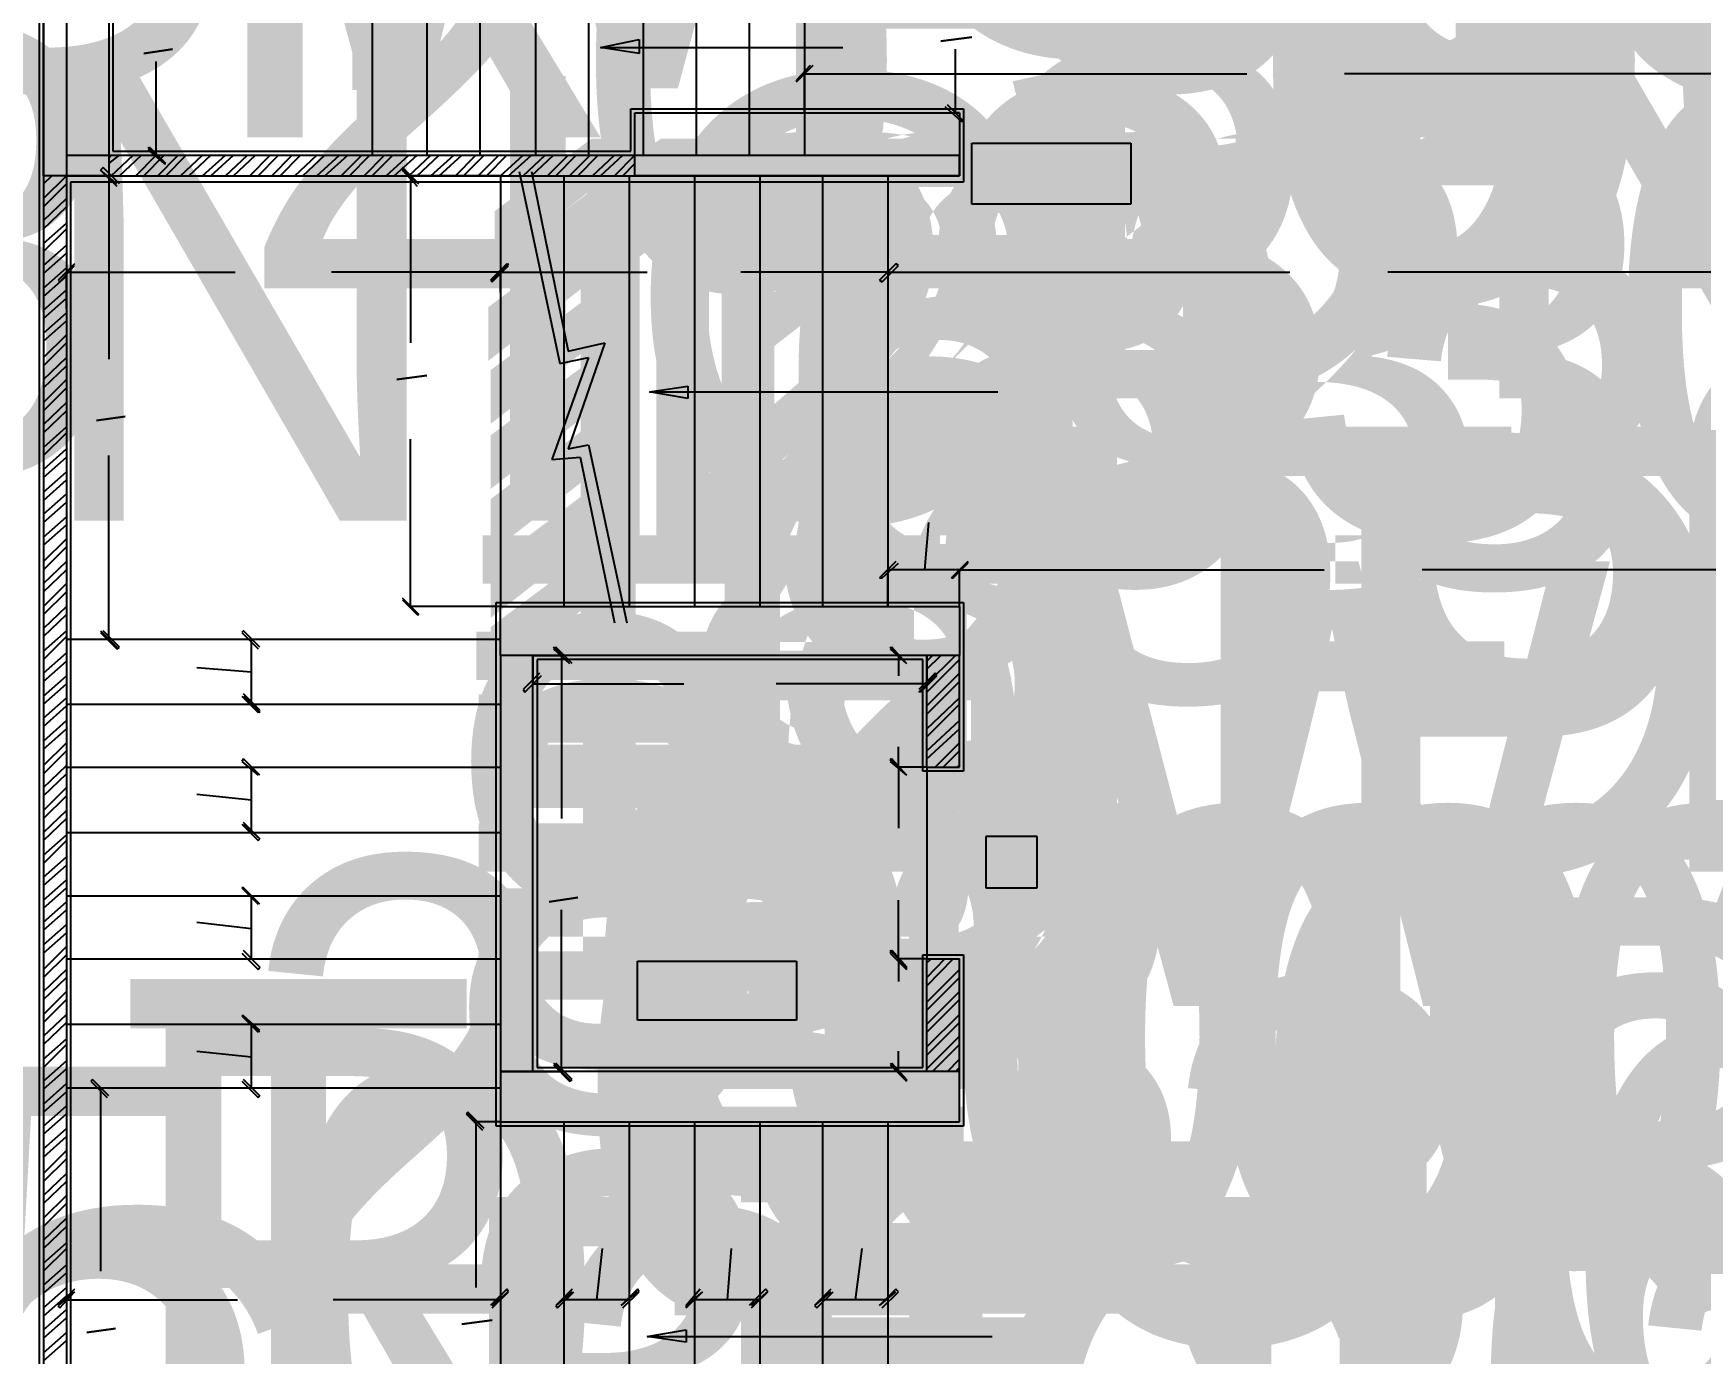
# Model space of a CAD drawing. Header units: feet. Extents: x -4 to 240, y -9 to 130.
# Drawn here: x 77.74 to 103.81, y 77.05 to 97.7 of the extents above; entities that cross this region are included whole.
import ezdxf

# ---------------------------------------------------------------- set-up
doc = ezdxf.new("R2010")
doc.units = ezdxf.units.FT
doc.layers.add('TEXT', color=3, linetype='Continuous')
doc.layers.add('WALLS', color=7, linetype='Continuous')

msp = doc.modelspace()

# ---------------------------------------------------------------- linework, layer by layer
at = {"layer": 'WALLS'}
for p, q in [((78.252, 112.089), (78.252, 93.652)), ((77.895, 111.77), (77.895, 73.62)), ((77.831, 95.477), (77.831, 106.833)), ((77.895, 95.477), (77.895, 106.833)), ((77.895, 95.477), (77.895, 106.833)), ((78.915, 106.833), (78.915, 95.477)), ((78.915, 106.833), (78.915, 95.477)), ((78.979, 106.896), (78.979, 95.86)), ((83.037, 99.879), (83.037, 95.796)), ((83.892, 99.879), (83.892, 95.796)), ((84.721, 99.879), (84.721, 95.796)), ((85.589, 99.879), (85.589, 95.796)), ((86.418, 99.879), (86.418, 95.796)), ((87.273, 99.879), (87.273, 95.796)), ((88.102, 99.879), (88.102, 95.796)), ((88.931, 99.879), (88.931, 95.796)), ((89.799, 99.879), (89.799, 95.796)), ((86.609, 97.48), (87.209, 97.608)), ((87.209, 97.608), (87.209, 97.391)), ((92.415, 97.646), (91.93, 97.582)), ((91.93, 97.582), (92.415, 97.646)), ((79.911, 97.455), (79.464, 97.391)), ((79.464, 97.391), (79.911, 97.455)), ((86.609, 97.48), (90.399, 97.48)), ((87.209, 97.391), (86.609, 97.48)), ((87.209, 97.48), (87.821, 97.48)), ((92.159, 96.459), (92.159, 97.455)), ((79.656, 95.796), (79.656, 97.263)), ((89.927, 97.199), (89.671, 96.944)), ((89.888, 97.199), (89.671, 96.97)), ((89.671, 96.944), (89.927, 97.199)), ((89.799, 96.459), (89.799, 97.072)), ((89.799, 97.072), (96.715, 97.072)), ((105.174, 97.072), (98.246, 97.072)), ((89.671, 96.97), (89.671, 96.944)), ((87.081, 95.86), (87.081, 96.523)), ((87.081, 96.523), (92.287, 96.523)), ((91.994, 96.561), (92.249, 96.332)), ((92.032, 96.587), (92.287, 96.332)), ((92.287, 96.332), (92.032, 96.587)), ((92.287, 96.523), (92.287, 95.796)), ((87.145, 95.477), (87.145, 96.459)), ((87.145, 96.459), (92.223, 96.459)), ((87.145, 95.477), (87.145, 96.459)), ((87.145, 96.459), (92.223, 96.459)), ((89.799, 96.459), (89.799, 96.459)), ((92.223, 96.459), (92.159, 96.459)), ((92.159, 96.459), (92.159, 96.459)), ((92.223, 96.459), (92.223, 95.477)), ((92.223, 96.459), (92.223, 95.477)), ((92.223, 96.459), (92.223, 96.459)), ((92.249, 96.332), (92.287, 96.332)), ((92.415, 95.987), (94.903, 95.987)), ((92.415, 95.03), (92.415, 95.987)), ((94.903, 95.987), (94.903, 95.03)), ((78.252, 95.796), (92.223, 95.796)), ((78.915, 95.668), (79.081, 95.796)), ((78.915, 95.758), (78.954, 95.796)), ((78.954, 95.477), (79.298, 95.796)), ((78.979, 95.86), (87.081, 95.86)), ((79.081, 95.477), (79.426, 95.796)), ((79.337, 95.477), (79.656, 95.796)), ((79.464, 95.477), (79.783, 95.796)), ((79.528, 95.923), (79.783, 95.668)), ((79.528, 95.885), (79.783, 95.668)), ((79.809, 95.668), (79.553, 95.923)), ((79.617, 95.796), (79.617, 95.796)), ((79.617, 95.796), (79.617, 95.796)), ((79.656, 95.796), (79.656, 95.796)), ((79.681, 95.477), (80, 95.796)), ((79.809, 95.477), (80.128, 95.796)), ((80.038, 95.477), (80.383, 95.796)), ((80.166, 95.477), (80.51, 95.796)), ((80.383, 95.477), (80.74, 95.796)), ((80.51, 95.477), (80.868, 95.796)), ((80.74, 95.477), (81.085, 95.796)), ((80.868, 95.477), (81.212, 95.796)), ((81.123, 95.477), (81.442, 95.796)), ((81.25, 95.477), (81.569, 95.796)), ((81.467, 95.477), (81.786, 95.796)), ((81.595, 95.477), (81.914, 95.796)), ((81.825, 95.477), (82.169, 95.796)), ((81.952, 95.477), (82.297, 95.796)), ((82.169, 95.477), (82.526, 95.796)), ((82.297, 95.477), (82.654, 95.796)), ((82.552, 95.477), (82.871, 95.796)), ((82.679, 95.477), (82.998, 95.796)), ((82.909, 95.477), (83.228, 95.796)), ((83.037, 95.477), (83.356, 95.796)), ((83.254, 95.477), (83.611, 95.796)), ((83.381, 95.477), (83.738, 95.796)), ((83.611, 95.477), (83.955, 95.796)), ((83.738, 95.477), (84.083, 95.796)), ((83.955, 95.477), (84.313, 95.796)), ((84.083, 95.477), (84.44, 95.796)), ((84.338, 95.477), (84.657, 95.796)), ((84.466, 95.477), (84.785, 95.796)), ((84.695, 95.477), (85.014, 95.796)), ((84.823, 95.477), (85.142, 95.796)), ((85.04, 95.477), (85.397, 95.796)), ((85.167, 95.477), (85.525, 95.796)), ((85.397, 95.477), (85.742, 95.796)), ((85.525, 95.477), (85.869, 95.796)), ((85.78, 95.477), (86.099, 95.796)), ((85.907, 95.477), (86.226, 95.796)), ((86.124, 95.477), (86.443, 95.796)), ((86.252, 95.477), (86.571, 95.796)), ((86.482, 95.477), (86.826, 95.796)), ((86.609, 95.477), (86.954, 95.796)), ((86.826, 95.477), (87.145, 95.796)), ((92.223, 95.477), (92.223, 95.796)), ((92.287, 95.796), (92.287, 95.375)), ((77.831, 73.978), (77.831, 95.477)), ((77.895, 95.349), (78.022, 95.477)), ((77.895, 95.12), (78.252, 95.477)), ((78.915, 95.477), (77.895, 95.477)), ((78.915, 95.477), (77.895, 95.477)), ((78.252, 95.477), (78.252, 73.978)), ((78.252, 95.477), (92.223, 95.477)), ((78.826, 95.604), (78.788, 95.566)), ((79.043, 95.349), (78.788, 95.566)), ((78.788, 95.566), (79.043, 95.311)), ((79.081, 95.349), (78.826, 95.604)), ((78.915, 95.477), (78.915, 95.477)), ((78.915, 95.477), (78.915, 92.606)), ((78.915, 95.477), (78.915, 95.477)), ((79.783, 95.668), (79.809, 95.668)), ((83.764, 95.349), (83.509, 95.604)), ((83.509, 95.604), (83.509, 95.566)), ((83.764, 95.349), (83.509, 95.566)), ((83.509, 95.566), (83.738, 95.311)), ((85.04, 95.477), (83.636, 95.477)), ((83.636, 95.477), (83.636, 92.861)), ((85.04, 95.477), (85.04, 88.74)), ((85.04, 95.477), (85.04, 95.477)), ((85.333, 95.541), (85.971, 92.542)), ((85.525, 95.541), (86.099, 92.734)), ((86.035, 95.477), (86.035, 88.74)), ((86.954, 95.477), (87.145, 95.668)), ((87.056, 95.477), (87.056, 88.74)), ((92.223, 95.477), (87.145, 95.477)), ((92.223, 95.477), (87.145, 95.477)), ((88.077, 95.477), (88.077, 88.74)), ((89.097, 95.477), (89.097, 88.74)), ((90.08, 95.477), (90.08, 88.74)), ((91.1, 95.477), (91.1, 88.74)), ((77.895, 94.992), (78.252, 95.349)), ((78.915, 95.375), (78.316, 95.375)), ((78.316, 95.375), (78.316, 93.652)), ((87.145, 95.375), (78.915, 95.375)), ((92.287, 95.375), (87.145, 95.375)), ((77.895, 94.775), (78.252, 95.12)), ((77.895, 94.648), (78.252, 94.992)), ((94.903, 95.03), (92.415, 95.03)), ((77.895, 94.418), (78.252, 94.737)), ((77.895, 94.29), (78.252, 94.648)), ((77.895, 94.073), (78.252, 94.392)), ((77.895, 93.946), (78.252, 94.265)), ((77.895, 93.716), (78.252, 94.035)), ((77.895, 93.589), (78.252, 93.907)), ((78.38, 94.099), (78.124, 93.844)), ((78.38, 94.099), (78.124, 93.844)), ((78.15, 93.818), (78.38, 94.073)), ((78.252, 93.397), (78.252, 93.971)), ((78.252, 93.971), (80.893, 93.971)), ((78.252, 93.971), (78.252, 93.971)), ((85.04, 93.971), (82.399, 93.971)), ((85.142, 94.099), (84.887, 93.844)), ((85.142, 94.099), (84.887, 93.844)), ((85.167, 94.099), (84.912, 93.844)), ((84.912, 93.844), (85.167, 94.099)), ((84.912, 93.818), (85.167, 94.073)), ((84.912, 93.818), (85.167, 94.073)), ((85.04, 93.652), (85.04, 93.971)), ((85.04, 93.971), (87.337, 93.971)), ((85.04, 93.971), (85.04, 93.971)), ((85.04, 93.652), (85.04, 93.971)), ((85.167, 94.073), (85.142, 94.099)), ((91.1, 93.971), (88.804, 93.971)), ((91.228, 94.099), (90.973, 93.844)), ((91.228, 94.099), (90.973, 93.844)), ((90.973, 93.844), (91.228, 94.099)), ((91.228, 94.099), (90.973, 93.844)), ((91.011, 93.818), (91.266, 94.073)), ((91.011, 93.818), (91.266, 94.073)), ((91.1, 94.073), (91.1, 93.971)), ((91.1, 94.073), (91.1, 94.073)), ((91.1, 94.073), (91.1, 93.971)), ((91.1, 94.073), (91.1, 94.073)), ((91.1, 93.971), (97.391, 93.971)), ((91.1, 93.971), (91.1, 93.971)), ((91.266, 94.073), (91.228, 94.099)), ((105.174, 93.971), (98.922, 93.971)), ((77.895, 93.372), (78.252, 93.691)), ((78.124, 93.844), (78.15, 93.818)), ((78.316, 93.652), (78.316, 74.041)), ((84.887, 93.844), (84.912, 93.818)), ((85.04, 93.652), (85.04, 93.652)), ((85.04, 93.652), (85.04, 93.652)), ((90.973, 93.844), (91.011, 93.818)), ((77.895, 93.244), (78.252, 93.563)), ((78.252, 93.397), (78.252, 93.397)), ((77.895, 93.014), (78.252, 93.333)), ((77.895, 92.887), (78.252, 93.206)), ((77.895, 92.632), (78.252, 92.989)), ((77.895, 92.504), (78.252, 92.861)), ((86.099, 92.734), (86.673, 92.861)), ((86.673, 92.861), (86.099, 91.203)), ((77.895, 92.287), (78.252, 92.632)), ((86.418, 92.632), (85.844, 91.037)), ((85.971, 92.542), (86.418, 92.632)), ((77.895, 92.159), (78.252, 92.504)), ((83.892, 92.351), (83.419, 92.287)), ((83.419, 92.287), (83.892, 92.351)), ((77.895, 91.93), (78.252, 92.287)), ((77.895, 91.802), (78.252, 92.159)), ((87.375, 92.096), (87.974, 92.185)), ((87.375, 92.096), (92.823, 92.096)), ((87.974, 91.994), (87.375, 92.096)), ((87.974, 92.185), (87.974, 91.994)), ((87.974, 92.096), (88.587, 92.096)), ((77.895, 91.585), (78.252, 91.93)), ((77.895, 91.458), (78.252, 91.802)), ((77.895, 91.228), (78.252, 91.547)), ((79.171, 91.713), (78.724, 91.649)), ((78.724, 91.649), (79.171, 91.713)), ((77.895, 91.1), (78.252, 91.458)), ((83.636, 88.74), (83.636, 91.356)), ((77.895, 90.884), (78.252, 91.203)), ((77.895, 90.756), (78.252, 91.075)), ((78.915, 88.23), (78.915, 91.1)), ((85.844, 91.037), (86.29, 91.075)), ((86.099, 91.203), (86.418, 91.266)), ((86.29, 91.075), (86.826, 88.485)), ((86.418, 91.266), (87.018, 88.485)), ((77.895, 90.526), (78.252, 90.845)), ((77.895, 90.399), (78.252, 90.718)), ((77.895, 90.182), (78.252, 90.501)), ((77.895, 90.054), (78.252, 90.373)), ((77.895, 89.825), (78.252, 90.144)), ((77.895, 89.697), (78.252, 90.016)), ((91.738, 90.054), (91.675, 89.314)), ((91.738, 90.054), (91.738, 90.054)), ((77.895, 89.442), (78.252, 89.799)), ((77.895, 89.314), (78.252, 89.671)), ((77.895, 89.097), (78.252, 89.442)), ((77.895, 88.97), (78.252, 89.314)), ((91.228, 89.442), (90.973, 89.187)), ((91.228, 89.442), (90.973, 89.187)), ((91.011, 89.187), (91.266, 89.416)), ((91.1, 88.74), (91.1, 89.314)), ((92.223, 89.314), (91.1, 89.314)), ((91.1, 89.314), (91.1, 89.314)), ((92.096, 89.187), (92.351, 89.442)), ((92.351, 89.442), (92.096, 89.187)), ((92.351, 89.442), (92.096, 89.187)), ((92.351, 89.442), (92.096, 89.187)), ((92.121, 89.187), (92.351, 89.416)), ((92.121, 89.187), (92.351, 89.416)), ((92.223, 88.74), (92.223, 89.314)), ((92.223, 88.74), (92.223, 89.314)), ((92.223, 89.314), (97.927, 89.314)), ((92.351, 89.416), (92.351, 89.442)), ((105.174, 89.314), (99.458, 89.314)), ((77.895, 88.74), (78.252, 89.097)), ((77.895, 88.612), (78.252, 88.97)), ((90.973, 89.187), (91.011, 89.187)), ((92.096, 89.187), (92.121, 89.187)), ((77.895, 88.396), (78.252, 88.74)), ((83.509, 88.868), (83.764, 88.612)), ((83.764, 88.612), (83.509, 88.868)), ((83.509, 88.842), (83.738, 88.612)), ((85.04, 88.74), (83.636, 88.74)), ((83.636, 88.74), (83.636, 88.74)), ((84.976, 87.974), (84.976, 88.804)), ((84.976, 88.804), (92.287, 88.804)), ((85.04, 87.974), (85.04, 88.74)), ((85.04, 88.74), (92.223, 88.74)), ((85.04, 87.974), (85.04, 88.74)), ((85.04, 88.74), (92.223, 88.74)), ((85.04, 88.74), (85.04, 88.74)), ((91.1, 88.74), (91.1, 88.74)), ((92.223, 88.74), (92.223, 87.974)), ((92.223, 88.74), (92.223, 87.974)), ((92.223, 88.74), (92.223, 88.74)), ((92.223, 88.74), (92.223, 88.74)), ((92.287, 88.804), (92.287, 87.974)), ((77.895, 88.268), (78.252, 88.612)), ((83.738, 88.612), (83.764, 88.612)), ((77.895, 88.038), (78.252, 88.357)), ((77.895, 87.911), (78.252, 88.268)), ((78.252, 88.23), (85.04, 88.23)), ((78.788, 88.357), (79.043, 88.102)), ((78.788, 88.332), (79.043, 88.077)), ((79.081, 88.102), (78.826, 88.357)), ((78.915, 88.23), (78.915, 88.23)), ((78.915, 88.23), (78.915, 88.23)), ((81.021, 88.357), (80.995, 88.332)), ((80.995, 88.332), (81.25, 88.077)), ((81.276, 88.102), (81.021, 88.357)), ((81.276, 88.102), (81.021, 88.357)), ((81.148, 88.23), (81.148, 88.23)), ((81.148, 87.209), (81.148, 88.23)), ((81.148, 88.23), (81.148, 88.23)), ((81.187, 88.23), (81.187, 88.23)), ((77.895, 87.694), (78.252, 88.013)), ((79.043, 88.077), (79.081, 88.102)), ((84.976, 81.467), (84.976, 87.974)), ((85.55, 87.974), (85.04, 87.974)), ((85.04, 87.974), (85.04, 81.467)), ((92.223, 87.974), (85.04, 87.974)), ((92.223, 87.974), (85.04, 87.974)), ((85.55, 87.974), (85.04, 87.974)), ((85.04, 87.974), (85.04, 81.467)), ((85.55, 81.467), (85.55, 87.974)), ((85.55, 81.467), (85.55, 87.974)), ((85.55, 87.974), (85.55, 87.528)), ((85.55, 87.974), (85.55, 87.974)), ((85.55, 87.974), (85.997, 87.974)), ((85.55, 87.974), (85.55, 87.974)), ((91.649, 87.911), (85.614, 87.911)), ((85.614, 87.911), (85.614, 81.531)), ((86.124, 87.847), (85.869, 88.102)), ((85.907, 88.102), (85.869, 88.077)), ((85.869, 88.077), (86.124, 87.847)), ((86.163, 87.847), (85.907, 88.102)), ((85.997, 87.974), (85.997, 85.423)), ((91.394, 87.847), (91.139, 88.102)), ((91.164, 88.102), (91.139, 88.077)), ((91.139, 88.077), (91.394, 87.847)), ((91.394, 87.847), (91.164, 88.102)), ((91.713, 87.974), (91.266, 87.974)), ((91.266, 87.974), (91.266, 87.656)), ((91.266, 87.974), (91.266, 87.974)), ((91.649, 86.163), (91.649, 87.911)), ((91.713, 87.758), (91.93, 87.974)), ((91.713, 87.885), (91.802, 87.974)), ((91.713, 87.528), (92.159, 87.974)), ((91.713, 86.226), (91.713, 87.974)), ((91.713, 87.974), (91.713, 87.528)), ((91.713, 87.974), (91.713, 87.974)), ((91.713, 87.974), (91.713, 87.974)), ((91.713, 87.4), (92.223, 87.911)), ((92.223, 86.226), (92.223, 87.974)), ((92.287, 87.974), (92.287, 86.163)), ((77.895, 87.566), (78.252, 87.885)), ((77.895, 87.337), (78.252, 87.656)), ((80.293, 87.783), (80.293, 87.783)), ((80.293, 87.783), (81.148, 87.719)), ((85.652, 87.694), (85.397, 87.439)), ((85.678, 87.656), (85.423, 87.4)), ((85.423, 87.4), (85.678, 87.656)), ((91.841, 87.694), (91.585, 87.439)), ((91.585, 87.4), (91.841, 87.656)), ((91.611, 87.4), (91.866, 87.656)), ((91.713, 87.183), (92.223, 87.694)), ((91.866, 87.656), (91.841, 87.694)), ((77.895, 87.209), (78.252, 87.528)), ((81.276, 87.12), (81.021, 87.375)), ((85.397, 87.439), (85.423, 87.4)), ((85.55, 87.528), (87.911, 87.528)), ((91.713, 87.528), (89.352, 87.528)), ((91.713, 87.056), (92.223, 87.566)), ((91.713, 87.528), (91.713, 87.528)), ((77.895, 86.992), (78.252, 87.311)), ((77.895, 86.864), (78.252, 87.183)), ((78.252, 87.209), (85.04, 87.209)), ((80.995, 87.337), (81.25, 87.081)), ((81.021, 87.337), (81.276, 87.081)), ((81.148, 87.209), (81.148, 87.209)), ((81.187, 87.209), (81.187, 87.209)), ((81.25, 87.081), (81.276, 87.12)), ((91.713, 86.826), (92.223, 87.311)), ((91.713, 86.699), (92.223, 87.209)), ((77.895, 86.635), (78.252, 86.954)), ((91.713, 86.482), (92.223, 86.954)), ((77.895, 86.507), (78.252, 86.826)), ((77.895, 86.252), (78.252, 86.609)), ((91.713, 86.354), (92.223, 86.826)), ((91.841, 86.226), (92.223, 86.609)), ((77.895, 86.124), (78.252, 86.482)), ((81.021, 86.354), (80.995, 86.316)), ((81.276, 86.099), (81.021, 86.354)), ((81.276, 86.099), (81.021, 86.354)), ((91.394, 86.099), (91.139, 86.354)), ((91.164, 86.354), (91.139, 86.316)), ((91.139, 86.354), (91.394, 86.099)), ((91.394, 86.099), (91.164, 86.354)), ((91.394, 86.099), (91.164, 86.354)), ((91.266, 86.226), (91.266, 86.545)), ((91.968, 86.226), (92.223, 86.482)), ((77.895, 85.907), (78.252, 86.252)), ((77.895, 85.78), (78.252, 86.124)), ((78.252, 86.226), (85.04, 86.226)), ((80.995, 86.316), (81.25, 86.099)), ((81.148, 86.226), (81.148, 86.226)), ((81.148, 85.206), (81.148, 86.226)), ((81.148, 86.226), (81.148, 86.226)), ((81.187, 86.226), (81.187, 86.226)), ((91.139, 86.316), (91.394, 86.099)), ((91.139, 86.316), (91.394, 86.099)), ((91.713, 86.226), (91.266, 86.226)), ((91.266, 86.226), (91.266, 85.27)), ((91.266, 86.226), (91.266, 86.226)), ((91.713, 86.226), (91.266, 86.226)), ((92.287, 86.163), (91.649, 86.163)), ((91.713, 86.226), (92.223, 86.226)), ((91.713, 86.226), (91.713, 83.228)), ((91.713, 86.226), (91.713, 86.226)), ((91.713, 86.226), (91.713, 86.226)), ((92.185, 86.226), (92.223, 86.252)), ((77.895, 85.55), (78.252, 85.907)), ((80.293, 85.805), (80.293, 85.805)), ((80.293, 85.805), (81.148, 85.716)), ((77.895, 85.423), (78.252, 85.78)), ((77.895, 85.206), (78.252, 85.55)), ((77.895, 85.078), (78.252, 85.423)), ((80.995, 85.333), (81.25, 85.078)), ((81.276, 85.104), (81.021, 85.359)), ((81.021, 85.333), (81.276, 85.104)), ((77.895, 84.848), (78.252, 85.167)), ((77.895, 84.721), (78.252, 85.078)), ((78.252, 85.206), (85.04, 85.206)), ((81.148, 85.206), (81.148, 85.206)), ((81.187, 85.206), (81.187, 85.206)), ((81.25, 85.078), (81.276, 85.104)), ((93.435, 85.142), (92.632, 85.142)), ((92.632, 85.142), (92.632, 84.338)), ((93.435, 84.338), (93.435, 85.142)), ((77.895, 84.504), (78.252, 84.823)), ((77.895, 84.376), (78.252, 84.695)), ((77.895, 84.147), (78.252, 84.466)), ((77.895, 84.019), (78.252, 84.338)), ((81.021, 84.338), (80.995, 84.338)), ((80.995, 84.338), (81.25, 84.083)), ((81.276, 84.083), (81.021, 84.338)), ((81.276, 84.083), (81.021, 84.338)), ((92.632, 84.338), (93.435, 84.338)), ((77.895, 83.802), (78.252, 84.121)), ((77.895, 83.675), (78.252, 83.994)), ((78.252, 84.211), (85.04, 84.211)), ((81.148, 84.211), (81.148, 84.211)), ((81.148, 83.228), (81.148, 84.211)), ((81.148, 84.211), (81.148, 84.211)), ((81.187, 84.211), (81.187, 84.211)), ((86.252, 84.185), (85.805, 84.121)), ((85.805, 84.121), (86.252, 84.185)), ((85.997, 81.467), (85.997, 83.994)), ((91.266, 83.228), (91.266, 84.147)), ((77.895, 83.445), (78.252, 83.764)), ((80.293, 83.802), (80.293, 83.802)), ((80.293, 83.802), (81.148, 83.7)), ((77.895, 83.317), (78.252, 83.636)), ((77.895, 83.062), (78.252, 83.419)), ((77.895, 82.935), (78.252, 83.292)), ((78.252, 83.228), (85.04, 83.228)), ((80.995, 83.317), (81.25, 83.062)), ((81.021, 83.356), (81.276, 83.1)), ((81.276, 83.1), (81.021, 83.356)), ((81.148, 83.228), (81.148, 83.228)), ((81.187, 83.228), (81.187, 83.228)), ((91.394, 83.1), (91.139, 83.356)), ((91.164, 83.356), (91.139, 83.317)), ((91.139, 83.356), (91.394, 83.1)), ((91.139, 83.317), (91.394, 83.062)), ((91.139, 83.317), (91.394, 83.062)), ((91.394, 83.1), (91.164, 83.356)), ((91.394, 83.1), (91.164, 83.356)), ((91.713, 83.228), (91.266, 83.228)), ((91.266, 83.228), (91.266, 82.871)), ((91.266, 83.228), (91.266, 83.228)), ((91.713, 83.228), (91.266, 83.228)), ((91.649, 83.292), (92.287, 83.292)), ((91.649, 81.531), (91.649, 83.292)), ((91.713, 83.164), (91.777, 83.228)), ((91.713, 82.807), (92.121, 83.228)), ((91.713, 82.935), (91.994, 83.228)), ((91.713, 81.467), (91.713, 83.228)), ((91.713, 83.228), (92.223, 83.228)), ((91.713, 83.228), (91.713, 83.228)), ((91.713, 83.228), (91.713, 83.228)), ((92.223, 81.467), (92.223, 83.228)), ((92.287, 83.292), (92.287, 81.467)), ((77.895, 82.718), (78.252, 83.062)), ((77.895, 82.59), (78.252, 82.935)), ((81.25, 83.062), (81.276, 83.1)), ((87.183, 83.19), (89.671, 83.19)), ((87.183, 82.271), (87.183, 83.19)), ((89.671, 83.19), (89.671, 82.271)), ((91.394, 83.062), (91.394, 83.1)), ((91.713, 82.552), (92.223, 83.062)), ((91.713, 82.424), (92.223, 82.935)), ((77.895, 82.36), (78.252, 82.718)), ((91.713, 82.207), (92.223, 82.718)), ((77.895, 82.233), (78.252, 82.59)), ((91.713, 82.08), (92.223, 82.59)), ((77.895, 82.016), (78.252, 82.36)), ((77.895, 81.888), (78.252, 82.233)), ((78.252, 82.207), (85.04, 82.207)), ((81.021, 82.335), (80.995, 82.335)), ((80.995, 82.335), (81.25, 82.08)), ((81.276, 82.08), (81.021, 82.335)), ((81.276, 82.105), (81.021, 82.335)), ((81.148, 82.207), (81.148, 82.207)), ((81.148, 81.212), (81.148, 82.207)), ((81.148, 82.207), (81.148, 82.207)), ((81.187, 82.207), (81.187, 82.207)), ((89.671, 82.271), (87.183, 82.271)), ((91.713, 81.85), (92.223, 82.36)), ((91.713, 81.722), (92.223, 82.233)), ((77.895, 81.659), (78.252, 81.978)), ((91.713, 81.506), (92.223, 82.016)), ((77.895, 81.531), (78.252, 81.888)), ((77.895, 81.314), (78.252, 81.633)), ((80.293, 81.786), (80.293, 81.786)), ((80.293, 81.786), (81.148, 81.697)), ((91.266, 81.467), (91.266, 81.786)), ((91.802, 81.467), (92.223, 81.888)), ((92.032, 81.467), (92.223, 81.659)), ((77.895, 81.187), (78.252, 81.506)), ((84.976, 80.612), (84.976, 81.467)), ((85.04, 81.467), (85.55, 81.467)), ((92.223, 81.467), (85.04, 81.467)), ((85.04, 81.467), (85.04, 80.676)), ((85.04, 81.467), (85.55, 81.467)), ((92.223, 81.467), (85.04, 81.467)), ((85.04, 81.467), (85.04, 80.676)), ((85.55, 81.467), (85.997, 81.467)), ((85.55, 81.467), (85.55, 81.467)), ((85.614, 81.531), (91.649, 81.531)), ((85.869, 81.595), (86.124, 81.34)), ((85.869, 81.569), (86.124, 81.314)), ((86.163, 81.34), (85.907, 81.595)), ((85.997, 81.467), (85.997, 81.467)), ((91.139, 81.595), (91.394, 81.34)), ((91.139, 81.569), (91.394, 81.314)), ((91.394, 81.34), (91.164, 81.595)), ((91.713, 81.467), (91.266, 81.467)), ((91.713, 81.467), (91.713, 81.467)), ((92.159, 81.467), (92.223, 81.531)), ((92.223, 80.676), (92.223, 81.467)), ((92.223, 80.676), (92.223, 81.467)), ((92.287, 81.467), (92.287, 80.612)), ((77.895, 80.957), (78.252, 81.276)), ((77.895, 80.829), (78.252, 81.148)), ((78.252, 81.212), (85.04, 81.212)), ((78.66, 81.34), (78.635, 81.314)), ((78.635, 81.314), (78.89, 81.059)), ((78.915, 81.085), (78.66, 81.34)), ((78.915, 81.085), (78.66, 81.34)), ((78.762, 81.212), (78.762, 81.212)), ((78.762, 81.212), (78.762, 81.212)), ((78.788, 81.212), (78.788, 78.341)), ((78.788, 81.212), (78.788, 81.212)), ((80.995, 81.314), (81.25, 81.059)), ((81.021, 81.34), (81.276, 81.085)), ((81.276, 81.085), (81.021, 81.34)), ((81.148, 81.212), (81.148, 81.212)), ((81.187, 81.212), (81.187, 81.212)), ((86.124, 81.314), (86.163, 81.34)), ((91.394, 81.314), (91.394, 81.34)), ((77.895, 80.612), (78.252, 80.931)), ((81.25, 81.059), (81.276, 81.085)), ((77.895, 80.485), (78.252, 80.804)), ((84.53, 80.829), (84.504, 80.804)), ((84.504, 80.804), (84.759, 80.549)), ((84.785, 80.574), (84.53, 80.829)), ((84.785, 80.574), (84.53, 80.804)), ((85.04, 80.676), (84.657, 80.676)), ((84.657, 80.676), (84.657, 78.086)), ((84.657, 80.676), (84.657, 80.676)), ((92.287, 80.612), (84.976, 80.612)), ((85.04, 80.676), (85.04, 73.978)), ((85.04, 80.676), (92.223, 80.676)), ((85.04, 80.676), (92.223, 80.676)), ((85.04, 80.676), (85.04, 80.676)), ((86.035, 80.676), (86.035, 73.978)), ((87.056, 80.676), (87.056, 73.978)), ((88.077, 80.676), (88.077, 73.978)), ((89.097, 80.676), (89.097, 73.978)), ((90.08, 80.676), (90.08, 73.978)), ((91.1, 80.676), (91.1, 73.978)), ((77.895, 80.255), (78.252, 80.574)), ((77.895, 80.128), (78.252, 80.447)), ((77.895, 79.872), (78.252, 80.23)), ((77.895, 79.745), (78.252, 80.102)), ((77.895, 79.528), (78.252, 79.872)), ((77.895, 79.4), (78.252, 79.745)), ((77.895, 79.171), (78.252, 79.528)), ((77.895, 79.043), (78.252, 79.4)), ((77.895, 78.826), (78.252, 79.171)), ((77.895, 78.699), (78.252, 79.043)), ((77.895, 78.469), (78.252, 78.788)), ((77.895, 78.341), (78.252, 78.699)), ((86.635, 78.699), (86.545, 77.895)), ((86.635, 78.699), (86.635, 78.699)), ((88.651, 78.699), (88.587, 77.895)), ((88.651, 78.699), (88.651, 78.699)), ((90.692, 78.699), (90.59, 77.895)), ((90.692, 78.699), (90.692, 78.699)), ((77.895, 78.124), (78.252, 78.443)), ((77.895, 77.997), (78.252, 78.316)), ((77.895, 77.767), (78.252, 78.086)), ((78.38, 78.061), (78.124, 77.805)), ((78.38, 78.022), (78.124, 77.805)), ((78.15, 77.767), (78.38, 78.022)), ((85.142, 78.061), (84.887, 77.805)), ((84.912, 77.805), (85.167, 78.022)), ((84.912, 77.767), (85.167, 78.022)), ((85.167, 78.022), (85.142, 78.061)), ((86.163, 78.061), (85.907, 77.805)), ((86.163, 78.022), (85.907, 77.805)), ((85.933, 77.767), (86.188, 78.022)), ((87.183, 78.061), (86.928, 77.805)), ((86.928, 77.805), (87.183, 78.022)), ((86.954, 77.767), (87.209, 78.022)), ((87.209, 78.022), (87.183, 78.061)), ((88.166, 78.061), (87.949, 77.805)), ((88.204, 78.022), (87.949, 77.805)), ((87.949, 77.767), (88.204, 78.022)), ((89.187, 78.061), (88.931, 77.805)), ((88.97, 77.805), (89.225, 78.022)), ((88.97, 77.767), (89.225, 78.022)), ((89.225, 78.022), (89.187, 78.061)), ((90.207, 78.061), (89.952, 77.805)), ((90.207, 78.022), (89.952, 77.805)), ((89.99, 77.767), (90.246, 78.022)), ((91.228, 78.061), (90.973, 77.805)), ((90.973, 77.805), (91.228, 78.022)), ((91.011, 77.767), (91.266, 78.022)), ((91.266, 78.022), (91.228, 78.061)), ((77.895, 77.64), (78.252, 77.959)), ((77.895, 77.423), (78.252, 77.742)), ((78.124, 77.805), (78.15, 77.767)), ((78.252, 77.895), (78.252, 77.895)), ((78.252, 77.895), (80.931, 77.895)), ((78.252, 77.895), (78.252, 77.895)), ((85.04, 77.895), (82.424, 77.895)), ((85.04, 77.895), (85.04, 77.895)), ((85.04, 77.895), (85.04, 77.895)), ((85.907, 77.805), (85.933, 77.767)), ((86.035, 77.895), (86.035, 77.895)), ((87.056, 77.895), (86.035, 77.895)), ((86.035, 77.895), (86.035, 77.895)), ((87.056, 77.895), (87.056, 77.895)), ((87.056, 77.895), (87.056, 77.895)), ((87.949, 77.805), (87.949, 77.767)), ((88.077, 77.895), (88.077, 77.895)), ((89.097, 77.895), (88.077, 77.895)), ((88.077, 77.895), (88.077, 77.895)), ((89.097, 77.895), (89.097, 77.895)), ((89.097, 77.895), (89.097, 77.895)), ((89.952, 77.805), (89.99, 77.767)), ((90.08, 77.895), (90.08, 77.895)), ((91.1, 77.895), (90.08, 77.895)), ((90.08, 77.895), (90.08, 77.895)), ((91.1, 77.895), (91.1, 77.895)), ((91.1, 77.895), (91.1, 77.895)), ((77.895, 77.295), (78.252, 77.614)), ((84.912, 77.576), (84.44, 77.512)), ((84.44, 77.512), (84.912, 77.576)), ((77.895, 77.065), (78.252, 77.384)), ((77.895, 76.938), (78.252, 77.257)), ((79.018, 77.448), (78.571, 77.384)), ((78.571, 77.384), (79.018, 77.448)), ((87.337, 77.321), (87.949, 77.423)), ((87.337, 77.321), (92.734, 77.321)), ((87.949, 77.231), (87.337, 77.321)), ((87.949, 77.423), (87.949, 77.231)), ((87.949, 77.321), (88.549, 77.321))]:
    msp.add_line(p, q, dxfattribs=at)

# ---------------------------------------------------------------- texts
at = {"layer": 'TEXT'}
for s, height, p in [('UP', 6.9589, (90.781, 97.391)), ('T = 300 (21 Nos.)', 6.95885, (80.319, 96.817)), ('SW-35', 6.9589, (74.743, 96.842)), ('4560', 7.1196, (96.689, 96.817)), ('R = 162.73 (22 Nos.)', 6.95885, (80.319, 96.077)), ('SW-36', 6.9589, (92.632, 95.285)), ('2010', 7.1196, (80.868, 93.716)), ('1800', 7.1196, (87.273, 93.716)), ('4170', 7.1196, (97.352, 93.716)), ('DN', 6.9589, (93.18, 91.994)), ('308', 6.9589, (63.668, 90.82)), ('CLINIC', 6.9589, (63.132, 90.08)), ('330', 7.1196, (91.713, 89.825)), ('3840', 7.1196, (97.927, 89.059)), ('16', 6.9589, (84.057, 89.097)), ('17', 6.9589, (85.142, 89.097)), ('18', 6.9589, (86.163, 89.097)), ('20', 6.9589, (87.209, 89.097)), ('21', 6.9589, (88.204, 89.097)), ('22', 6.9589, (89.225, 89.097)), ('23', 6.9589, (90.246, 89.097)), ('15', 6.9589, (83.955, 87.592)), ('1830', 7.1196, (87.847, 87.273)), ('14', 6.9589, (83.994, 86.609)), ('13', 6.9589, (83.994, 85.589)), ('12', 6.9589, (83.994, 84.593)), ('LIFT', 6.9589, (87.783, 84.593)), ('LD', 6.9589, (92.568, 84.504)), ('PASSAGE', 6.9589, (97.799, 83.994)), ('11', 6.9589, (83.994, 83.573)), ('10', 6.9589, (83.994, 82.59)), ('SW-37', 6.9589, (87.439, 82.488)), ('9', 6.959, (84.147, 81.595)), ('8', 6.959, (84.147, 80.549)), ('6', 6.959, (86.188, 79.617)), ('3', 6.959, (89.225, 79.617)), ('2', 6.959, (90.246, 79.617)), ('7', 6.959, (85.167, 79.617)), ('5', 6.959, (87.183, 79.617)), ('4', 6.959, (88.204, 79.617)), ('1', 6.959, (91.228, 79.617)), ('300', 7.1196, (86.609, 78.443)), ('300', 7.1196, (88.612, 78.443)), ('300', 7.1196, (90.654, 78.443)), ('2010', 7.1196, (80.893, 77.678)), ('UP', 6.9589, (93.116, 77.231)), ('T = 300 (21 Nos.)', 6.95885, (79.043, 75.955)), ('R = 162.73 (22 Nos.)', 6.95885, (79.043, 75.19)), ('6850', 7.1196, (65.557, 74.424)), ('3340', 7.1196, (84.274, 73.046)), ('DUCT', 7.1196, (84.083, 72.383)), ('C-25', 6.9589, (75.764, 72.319)), ('C-26', 6.9589, (92.67, 72.255))]:
    msp.add_text(s, height=height, dxfattribs=at).set_placement(p)

doc.saveas('drawing.dxf')
